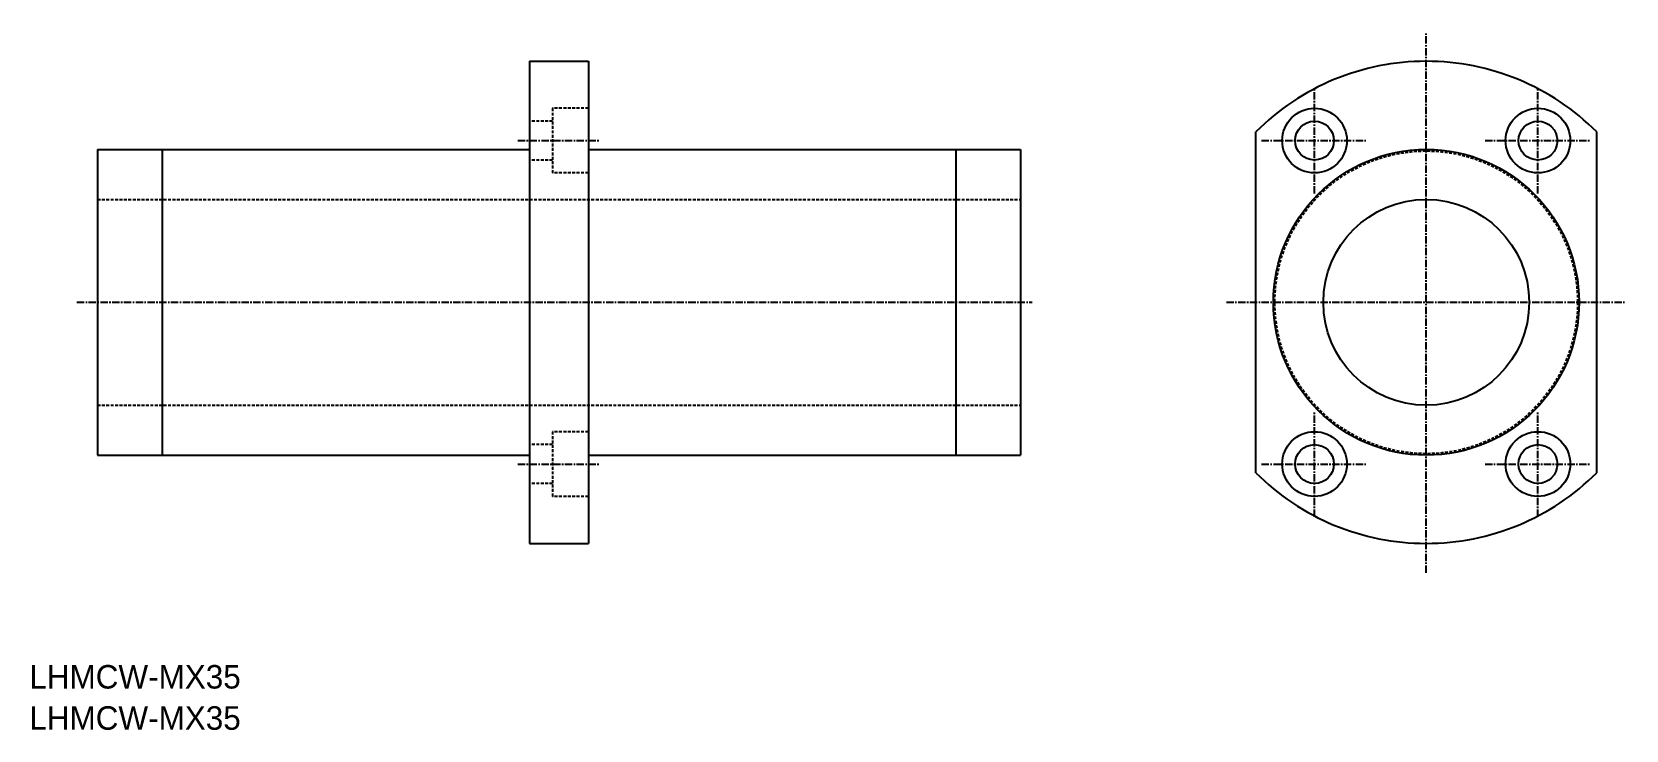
# Model space of a CAD drawing. Extents: x 352 to 623, y -262 to -143.
import ezdxf

# ---------------------------------------------------------------- set-up
doc = ezdxf.new("R2010")
doc.units = 0
doc.linetypes.add('CENTER', pattern=[2, 1.25, -0.25, 0.25, -0.25])
doc.linetypes.add('DASHED', pattern=[0.75, 0.5, -0.25])
doc.layers.get('0').update_dxf_attribs({"linetype": 'CONTINUOUS'})
doc.layers.add('CENTER', color=1, linetype='CENTER')

msp = doc.modelspace()

# ---------------------------------------------------------------- linework, layer by layer
at = {"color": 7, "linetype": 'CONTINUOUS'}
for p, q in [((436.79, -147.83), (446.79, -147.83)), ((436.79, -147.83), (436.79, -229.83)), ((446.79, -147.83), (446.79, -229.83)), ((560.3, -217.82), (560.3, -159.85)), ((618.3, -217.82), (618.3, -159.85)), ((363.29, -162.83), (436.79, -162.83)), ((363.29, -162.83), (363.29, -214.83)), ((374.29, -162.83), (374.29, -214.83)), ((446.79, -162.83), (520.29, -162.83)), ((509.29, -162.83), (509.29, -214.83)), ((520.29, -162.83), (520.29, -214.83)), ((363.29, -214.83), (436.79, -214.83)), ((446.79, -214.83), (520.29, -214.83)), ((436.79, -229.83), (446.79, -229.83))]:
    msp.add_line(p, q, dxfattribs=at)
at = {"color": 3, "linetype": 'DASHED'}
for p, q in [((440.69, -155.83), (440.69, -166.83)), ((446.79, -155.83), (440.69, -155.83)), ((440.69, -158.03), (436.79, -158.03)), ((440.69, -164.63), (436.79, -164.63)), ((446.79, -166.83), (440.69, -166.83)), ((363.29, -171.33), (520.29, -171.33)), ((363.29, -206.33), (520.29, -206.33)), ((440.69, -210.83), (440.69, -221.83)), ((446.79, -210.83), (440.69, -210.83)), ((440.69, -213.03), (436.79, -213.03)), ((440.69, -219.63), (436.79, -219.63)), ((446.79, -221.83), (440.69, -221.83))]:
    msp.add_line(p, q, dxfattribs=at)
at = {"color": 7, "linetype": 'CONTINUOUS'}
for centre, radius in [((570.3, -161.33), 5.5), ((608.3, -161.33), 5.5), ((570.3, -161.33), 3.3), ((608.3, -161.33), 3.3), ((589.3, -188.83), 26), ((589.3, -188.83), 17.5), ((570.3, -216.33), 5.5), ((608.3, -216.33), 5.5), ((570.3, -216.33), 3.3), ((608.3, -216.33), 3.3)]:
    msp.add_circle(centre, radius, dxfattribs=at)
at = {"color": 3, "linetype": 'DASHED'}
msp.add_circle((589.3, -188.83), 25.75, dxfattribs=at)
at = {"color": 7, "linetype": 'CONTINUOUS'}
for start, end in [(44.983, 135.017), (224.983, 315.017)]:
    msp.add_arc((589.3, -188.83), 41, start, end, dxfattribs=at)
at = {"layer": 'CENTER', "color": 1, "linetype": 'CENTER'}
for p, q in [((589.3, -234.83), (589.3, -142.83)), ((570.3, -170.33), (570.3, -152.33)), ((608.3, -170.33), (608.3, -152.33)), ((434.79, -161.33), (448.79, -161.33)), ((561.3, -161.33), (579.3, -161.33)), ((599.3, -161.33), (617.3, -161.33)), ((359.79, -188.83), (522.29, -188.83)), ((555.3, -188.83), (623.3, -188.83)), ((570.3, -225.33), (570.3, -207.33)), ((608.3, -225.33), (608.3, -207.33)), ((434.79, -216.33), (448.79, -216.33)), ((561.3, -216.33), (579.3, -216.33)), ((599.3, -216.33), (617.3, -216.33))]:
    msp.add_line(p, q, dxfattribs=at)

# ---------------------------------------------------------------- texts
at = {"color": 7, "linetype": 'CONTINUOUS'}
for p in [(351.7, -254.52), (351.7, -261.53)]:
    msp.add_text('LHMCW-MX35', height=4, dxfattribs=at).set_placement(p)

doc.saveas('drawing.dxf')
